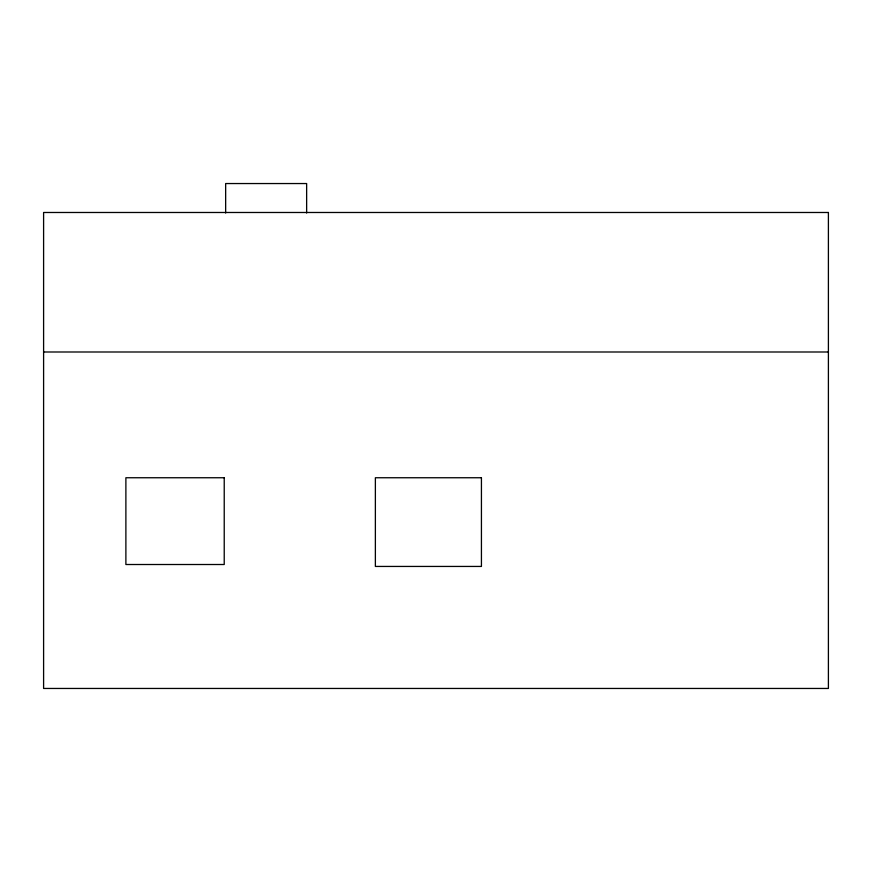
<?xml version="1.0" encoding="UTF-8"?>
<svg xmlns="http://www.w3.org/2000/svg" width="872" height="872" viewBox="0 0 872 872"><rect width="100%" height="100%" fill="white"/><g stroke="black" fill="none" stroke-linecap="round" stroke-linejoin="round"><path stroke-width="1.31" d="M43.6 351.994L828.4 351.994M306.639 213.03L306.639 183.545L225.652 183.545L225.652 213.03M828.4 212.485L43.6 212.485L43.6 688.455L828.4 688.455L828.4 212.485M224.224 477.747L125.884 477.747L125.884 564.511L224.224 564.511L224.224 477.747M481.431 477.747L375.374 477.747L375.374 566.44L481.431 566.44L481.431 477.747"/></g></svg>
